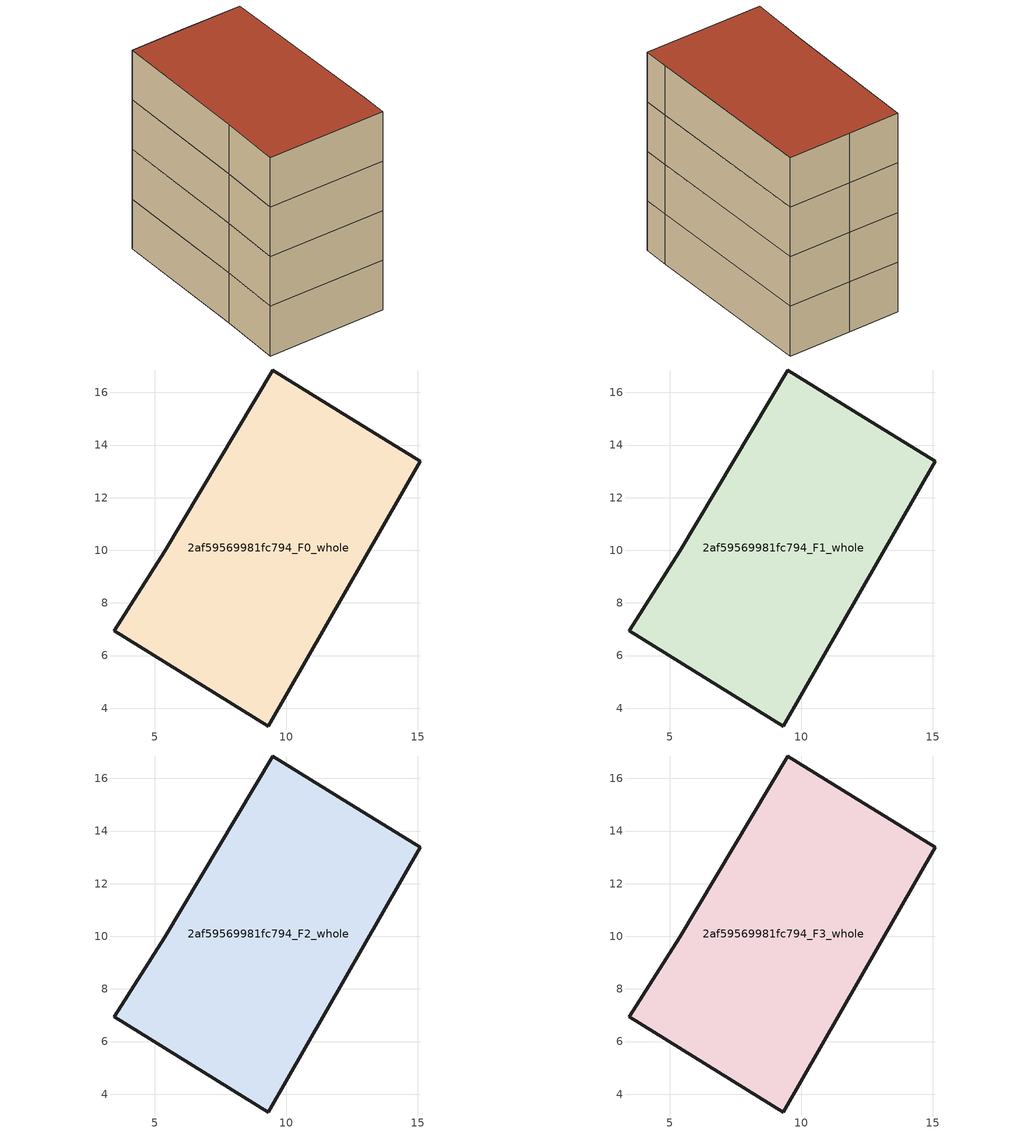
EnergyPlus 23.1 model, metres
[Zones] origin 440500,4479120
2af59569981fc794_F0_whole
 floor ground (EU_floor_Construction): 15.08,13.39 10.06,4.6 9.31,3.32 3.47,6.94 5.37,9.96 9.48,16.85 11.98,15.31 z0
 wall outside (EU_wall_Construction): 9.48,16.85 5.37,9.96 3.47,6.94 9.31,3.32 10.06,4.6 15.08,13.39 11.98,15.31 9.48,16.85 z0:3
2af59569981fc794_F1_whole
 floor to 2af59569981fc794_F0_whole (EU_floor_Construction): 15.08,13.39 10.06,4.6 9.31,3.32 3.47,6.94 5.37,9.96 9.48,16.85 11.98,15.31 z3
 wall outside (EU_wall_Construction): 9.48,16.85 5.37,9.96 3.47,6.94 9.31,3.32 10.06,4.6 15.08,13.39 11.98,15.31 9.48,16.85 z3:6
2af59569981fc794_F2_whole
 floor to 2af59569981fc794_F1_whole (EU_floor_Construction): 15.08,13.39 10.06,4.6 9.31,3.32 3.47,6.94 5.37,9.96 9.48,16.85 11.98,15.31 z6
 wall outside (EU_wall_Construction): 9.48,16.85 5.37,9.96 3.47,6.94 9.31,3.32 10.06,4.6 15.08,13.39 11.98,15.31 9.48,16.85 z6:9
2af59569981fc794_F3_whole
 floor to 2af59569981fc794_F2_whole (EU_floor_Construction): 15.08,13.39 10.06,4.6 9.31,3.32 3.47,6.94 5.37,9.96 9.48,16.85 11.98,15.31 z9
 wall outside (EU_wall_Construction): 9.48,16.85 5.37,9.96 3.47,6.94 9.31,3.32 10.06,4.6 15.08,13.39 11.98,15.31 9.48,16.85 z9:12
 roof outside (EU_roof_Construction): 10.06,4.6 15.08,13.39 11.98,15.31 9.48,16.85 5.37,9.96 3.47,6.94 9.31,3.32 z12
[Building]
EU S2 Campaign: North Axis=0; Terrain=City; Solar Distribution=FullExterior
[Site:Location]
Madrid: Latitude=40.5; Longitude=-3.5; Time Zone=1; Elevation=609
[SizingPeriod:WeatherFileDays]
AnnualSizingPeriod: Begin Month=1; Begin Day of Month=1; End Month=12; End Day of Month=31; Day of Week for Start Day=Monday; Use Weather File Daylight Saving Period=No; Use Weather File Rain and Snow Indicators=No
[MATERIAL]
EU_InternalMass_Material: Roughness=MediumRough; Thickness=0.1; Conductivity=1; Density=1800; Specific Heat=900; Thermal Absorptance=0.9; Solar Absorptance=0.7; Visible Absorptance=0.7
[MATERIAL:NOMASS] Roughness=MediumRough; Thermal Absorptance=0.9; Solar Absorptance=0.7; Visible Absorptance=0.7
Name | Thermal Resistance
EU_wall_NoMass | 1.60022
EU_roof_NoMass | 1.57597
EU_floor_NoMass | 0.470652
[CONSTRUCTION]
EU_wall_Construction: EU_wall_NoMass
EU_roof_Construction: EU_roof_NoMass
EU_floor_Construction: EU_floor_NoMass
EU_InternalMass_Construction: EU_InternalMass_Material
[ZONE] Type=1; Multiplier=1; Ceiling Height=autocalculate; Volume=233.276; Floor Area=autocalculate; Part of Total Floor Area=Yes
2af59569981fc794_F0_whole; 2af59569981fc794_F1_whole; 2af59569981fc794_F2_whole; 2af59569981fc794_F3_whole
[INTERNALMASS] Construction=EU_InternalMass_Construction; Surface Area=77.7587
Name | Zone or ZoneList
2af59569981fc794_F0_whole_EU_InternalMass | 2af59569981fc794_F0_whole
2af59569981fc794_F1_whole_EU_InternalMass | 2af59569981fc794_F1_whole
2af59569981fc794_F2_whole_EU_InternalMass | 2af59569981fc794_F2_whole
2af59569981fc794_F3_whole_EU_InternalMass | 2af59569981fc794_F3_whole
[OTHEREQUIPMENT] Fuel Type=Electricity; Design Level Calculation Method=Watts/Area; Power per Zone Floor Area=1; Fraction Latent=0; Fraction Radiant=0; Fraction Lost=0; Carbon Dioxide Generation Rate=0; EndUse Subcategory=EU_Step8_InternalGains
Name | Zone or ZoneList or Space or SpaceList | Schedule
EU_Step8_InternalGain_2af59569981fc794_F0_whole_f000 | 2af59569981fc794_F0_whole | EU_Step8_GainSchedule_2af59569981fc794_F0_whole_f000
EU_Step8_InternalGain_2af59569981fc794_F1_whole_f000 | 2af59569981fc794_F1_whole | EU_Step8_GainSchedule_2af59569981fc794_F1_whole_f000
EU_Step8_InternalGain_2af59569981fc794_F2_whole_f000 | 2af59569981fc794_F2_whole | EU_Step8_GainSchedule_2af59569981fc794_F2_whole_f000
EU_Step8_InternalGain_2af59569981fc794_F3_whole_f000 | 2af59569981fc794_F3_whole | EU_Step8_GainSchedule_2af59569981fc794_F3_whole_f000
[ZONEVENTILATION:DESIGNFLOWRATE] Schedule=EU_AlwaysOn; Design Flow Rate Calculation Method=AirChanges/Hour; Air Changes per Hour=0.480704; Ventilation Type=Natural; Fan Pressure Rise=0; Fan Total Efficiency=1; Constant Term Coefficient=1; Temperature Term Coefficient=0; Velocity Term Coefficient=0; Velocity Squared Term Coefficient=0; Minimum Indoor Temperature=-100; Maximum Indoor Temperature=100; Delta Temperature=-100; Minimum Outdoor Temperature=-100; Maximum Outdoor Temperature=100; Maximum Wind Speed=40
Name | Zone or ZoneList or Space or SpaceList
EU_ConstantAir_2af59569981fc794_F0_whole | 2af59569981fc794_F0_whole
EU_ConstantAir_2af59569981fc794_F1_whole | 2af59569981fc794_F1_whole
EU_ConstantAir_2af59569981fc794_F2_whole | 2af59569981fc794_F2_whole
EU_ConstantAir_2af59569981fc794_F3_whole | 2af59569981fc794_F3_whole
[HVACTEMPLATE:THERMOSTAT] Constant Heating Setpoint=20; Constant Cooling Setpoint=50
EU_HeatOnly_2af59569981fc794_F0_whole; EU_HeatOnly_2af59569981fc794_F1_whole; EU_HeatOnly_2af59569981fc794_F2_whole; EU_HeatOnly_2af59569981fc794_F3_whole
[HVACTEMPLATE:ZONE:IDEALLOADSAIRSYSTEM] System Availability Schedule=EU_AlwaysOn; Maximum Heating Supply Air Temperature=50; Minimum Cooling Supply Air Temperature=13; Maximum Heating Supply Air Humidity Ratio=0.0156; Minimum Cooling Supply Air Humidity Ratio=0.0077; Heating Limit=NoLimit; Cooling Limit=NoLimit; Heating Availability Schedule=EU_AlwaysOn; Cooling Availability Schedule=EU_CoolingOff; Dehumidification Control Type=ConstantSensibleHeatRatio; Cooling Sensible Heat Ratio=0.7; Dehumidification Setpoint=60; Humidification Control Type=None; Humidification Setpoint=30; Outdoor Air Method=None; Outdoor Air Flow Rate per Person=0.00944; Outdoor Air Flow Rate per Zone Floor Area=0; Outdoor Air Flow Rate per Zone=0; Demand Controlled Ventilation Type=None; Outdoor Air Economizer Type=NoEconomizer; Heat Recovery Type=None; Sensible Heat Recovery Effectiveness=0.7; Latent Heat Recovery Effectiveness=0.65
Name | Template Thermostat
2af59569981fc794_F0_whole | EU_HeatOnly_2af59569981fc794_F0_whole
2af59569981fc794_F1_whole | EU_HeatOnly_2af59569981fc794_F1_whole
2af59569981fc794_F2_whole | EU_HeatOnly_2af59569981fc794_F2_whole
2af59569981fc794_F3_whole | EU_HeatOnly_2af59569981fc794_F3_whole
[SIZING:ZONE] Zone Cooling Design Supply Air Temperature Input Method=SupplyAirTemperature; Zone Cooling Design Supply Air Temperature=13; Zone Heating Design Supply Air Temperature Input Method=SupplyAirTemperature; Zone Heating Design Supply Air Temperature=50; Zone Cooling Design Supply Air Humidity Ratio=0.008; Zone Heating Design Supply Air Humidity Ratio=0.008; Cooling Design Air Flow Method=DesignDay; Cooling Design Air Flow Rate=0; Cooling Minimum Air Flow per Zone Floor Area=0.000762; Cooling Minimum Air Flow=0; Cooling Minimum Air Flow Fraction=0.2; Heating Design Air Flow Method=DesignDay; Heating Design Air Flow Rate=0; Heating Maximum Air Flow per Zone Floor Area=0.002032; Heating Maximum Air Flow=0.141576; Heating Maximum Air Flow Fraction=0.3; Account for Dedicated Outdoor Air System=No; Dedicated Outdoor Air System Control Strategy=NeutralSupplyAir; Dedicated Outdoor Air Low Setpoint Temperature for Design=autosize; Dedicated Outdoor Air High Setpoint Temperature for Design=autosize; Zone Load Sizing Method=Sensible Load Only No Latent Load; Zone Latent Cooling Design Supply Air Humidity Ratio Input Method=HumidityRatioDifference; Zone Cooling Design Supply Air Humidity Ratio Difference=0.005; Zone Latent Heating Design Supply Air Humidity Ratio Input Method=HumidityRatioDifference; Zone Humidification Design Supply Air Humidity Ratio Difference=0.005
2af59569981fc794_F0_whole; 2af59569981fc794_F1_whole; 2af59569981fc794_F2_whole; 2af59569981fc794_F3_whole
[SCHEDULE:CONSTANT]
Name | Hourly Value
EU_AlwaysOn | 1
EU_CoolingOff | 0
[SCHEDULE:FILE] Column Number=1; Rows to Skip at Top=0; Number of Hours of Data=8760; Column Separator=Comma; Interpolate to Timestep=No; Minutes per Item=60; Adjust Schedule for Daylight Savings=Yes
Name | File
EU_Step8_GainSchedule_2af59569981fc794_F0_whole_f000 | C:\Users\o_iseri\Desktop\OpenUBEM\openubem\outputs\eu_evidence\EU-11\ES-MAD-BERRUGUETE\idfs\2af59569981fc794\2af59569981fc794_F0_whole_f000_gain.csv
EU_Step8_GainSchedule_2af59569981fc794_F1_whole_f000 | C:\Users\o_iseri\Desktop\OpenUBEM\openubem\outputs\eu_evidence\EU-11\ES-MAD-BERRUGUETE\idfs\2af59569981fc794\2af59569981fc794_F1_whole_f000_gain.csv
EU_Step8_GainSchedule_2af59569981fc794_F2_whole_f000 | C:\Users\o_iseri\Desktop\OpenUBEM\openubem\outputs\eu_evidence\EU-11\ES-MAD-BERRUGUETE\idfs\2af59569981fc794\2af59569981fc794_F2_whole_f000_gain.csv
EU_Step8_GainSchedule_2af59569981fc794_F3_whole_f000 | C:\Users\o_iseri\Desktop\OpenUBEM\openubem\outputs\eu_evidence\EU-11\ES-MAD-BERRUGUETE\idfs\2af59569981fc794\2af59569981fc794_F3_whole_f000_gain.csv
